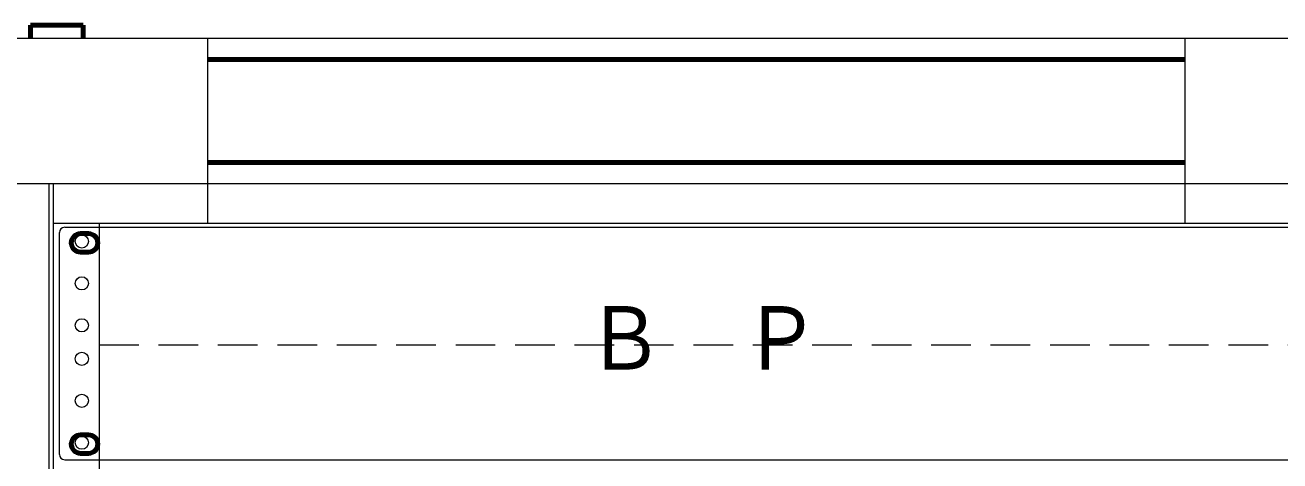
# Model space of a CAD drawing. Units: millimetres on the paper. Extents: x -1400 to 1400, y -280 to 280.
# Drawn here: x -367.06 to -329.06, y -61.26 to -48.06 of the extents above; entities that cross this region are included whole.
import ezdxf
from ezdxf.enums import TextEntityAlignment as Align

# ---------------------------------------------------------------- set-up
doc = ezdxf.new("R2010")
doc.units = ezdxf.units.MM
doc.linetypes.add('DASHED1', pattern=[1.8, 1.2, -0.6])
doc.layers.add('0-0_0', color=7, linetype='Continuous', lineweight=20)
doc.layers.add('0-5_gaikei', color=1, linetype='Continuous', lineweight=80)
doc.styles.add('ＭＳ ゴシック', font='')
doc.styles.get('ＭＳ ゴシック').set_extended_font_data('MS Gothic')

# ---------------------------------------------------------------- blocks, each defined once
blk = doc.blocks.new('2U-')
at = {"layer": '0-5_gaikei', "color": 7, "lineweight": 20}
for p, q in [((-23.9, 0), (23.9, 0)), ((-24.1, -8.6), (-24.1, -0.2)), ((-23.9, -8.8), (23.9, -8.8))]:
    blk.add_line(p, q, dxfattribs=at)
at = {"layer": '0-5_gaikei'}
for p, q in [((-23.3, -0.24), (-23, -0.24)), ((-23.3, -0.94), (-23, -0.94)), ((-23.3, -7.86), (-23, -7.86)), ((-23.3, -8.56), (-23, -8.56))]:
    blk.add_line(p, q, dxfattribs=at)
at = {"layer": '0-5_gaikei', "color": 7, "lineweight": 20}
for centre, start, end in [((-23.9, -0.2), 90, 180), ((-23.9, -8.6), 180, 270)]:
    blk.add_arc(centre, 0.2, start, end, dxfattribs=at)
at = {"layer": '0-5_gaikei'}
for centre, start, end in [((-23.3, -0.59), 90, 270), ((-23, -0.59), 270, 90), ((-23.3, -8.21), 90, 270), ((-23, -8.21), 270, 90)]:
    blk.add_arc(centre, 0.35, start, end, dxfattribs=at)
blk = doc.blocks.new('BP-2U-2')
at = {"layer": '0-5_gaikei'}
blk.add_blockref('2U-', (0, 0), dxfattribs=at)
at = {"layer": '0-5_gaikei', "color": 2, "style": 'ＭＳ ゴシック', "width": 0.9}
blk.add_text('Ｂ\u3000Ｐ', height=2.405, dxfattribs=at).set_placement((-4.166, -6.113), align=Align.BOTTOM_LEFT)

msp = doc.modelspace()

# ---------------------------------------------------------------- linework, layer by layer
at = {"layer": '0-0_0'}
msp.add_line((-364.825, -54.064), (-364.825, -199.984), dxfattribs=at)
at = {"layer": '0-0_0', "linetype": 'DASHED1'}
for p, q in [((-364.825, -54.188), (-328.665, -54.188)), ((-364.825, -57.744), (-328.665, -57.744))]:
    msp.add_line(p, q, dxfattribs=at)
at = {"layer": '0-0_0'}
for centre in [(-365.345, -54.616), (-365.345, -55.886), (-365.345, -57.156), (-365.345, -58.172), (-365.345, -59.442), (-365.345, -60.712)]:
    msp.add_circle(centre, 0.2, dxfattribs=at)
at = {"layer": '0-5_gaikei'}
for p, q in [((-366.905, -48.464), (-366.905, -48.064)), ((-366.905, -48.064), (-365.305, -48.064)), ((-365.305, -48.064), (-365.305, -48.464)), ((-361.545, -49.104), (-331.945, -49.104)), ((-331.945, -52.224), (-361.545, -52.224))]:
    msp.add_line(p, q, dxfattribs=at)
at = {"layer": '0-5_gaikei', "color": 4, "lineweight": 9}
msp.add_line((-369.545, -48.464), (-323.945, -48.464), dxfattribs=at)
at = {"layer": '0-5_gaikei', "color": 7, "lineweight": 20}
for p, q in [((-361.545, -48.464), (-361.545, -54.064)), ((-331.945, -48.464), (-331.945, -54.064)), ((-369.545, -52.864), (-323.945, -52.864)), ((-366.345, -52.864), (-366.345, -203.264)), ((-366.217, -52.864), (-366.217, -203.264)), ((-366.217, -54.064), (-327.273, -54.064))]:
    msp.add_line(p, q, dxfattribs=at)

# ---------------------------------------------------------------- block references
at = {"layer": '0-5_gaikei', "xscale": 0.8, "yscale": 0.8}
msp.add_blockref('BP-2U-2', (-346.745, -54.188), dxfattribs=at)

doc.saveas('drawing.dxf')
